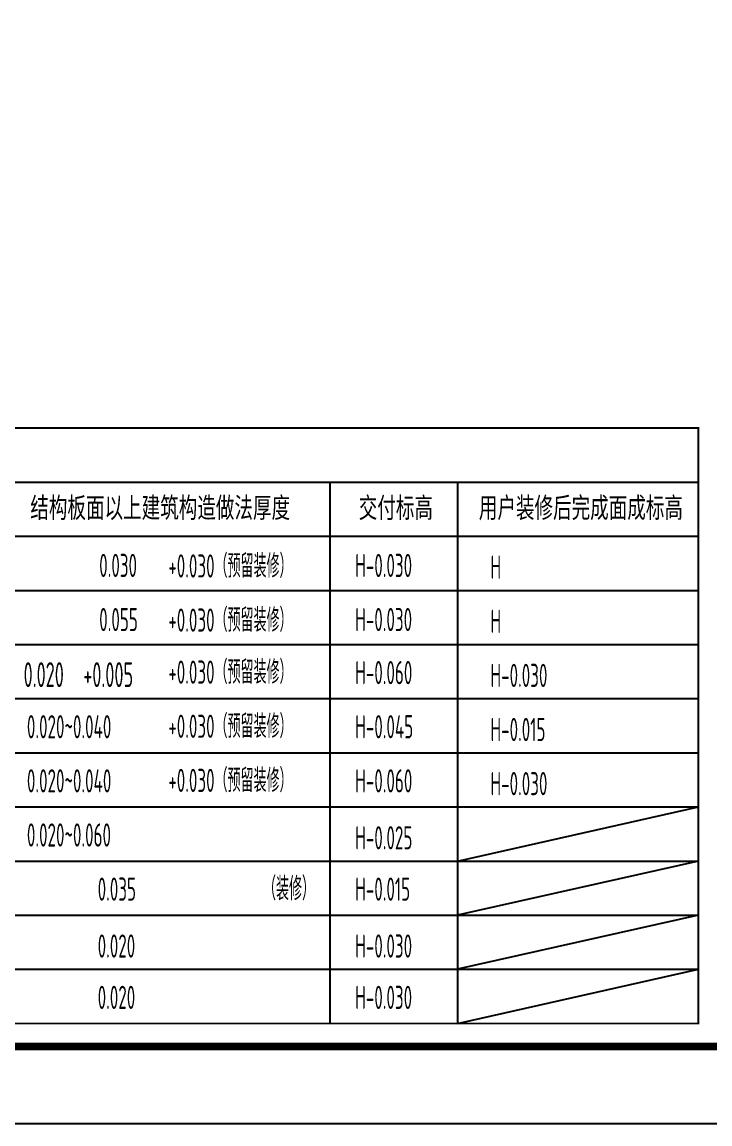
# Model space of a CAD drawing. Extents: x 27938 to 725830, y -209821 to 1628073.
# Drawn here: x 321545 to 330442, y 642457 to 656707 of the extents above; entities that cross this region are included whole.
import ezdxf

# ---------------------------------------------------------------- set-up
doc = ezdxf.new("R2010")
doc.units = 0
doc.header["$LTSCALE"] = 1000
doc.header["$MEASUREMENT"] = 0
for name, color, linetype in [('C-Sheet-图框', 101, 'Continuous'), ('PUB_TEXT', 4, 'Continuous'), ('图框', 140, 'Continuous')]:
    doc.layers.add(name, color=color, linetype=linetype)
doc.layers.add('yichutu', color=7, linetype='Continuous', true_color=0xffffff, plot=False)
doc.styles.add('房间名称', font='TSSDENG', dxfattribs={"width": 0.8, "bigfont": 'HZTXT'})

# ---------------------------------------------------------------- blocks, each defined once
blk = doc.blocks.new('TK')
at = {"layer": '图框'}
blk.add_lwpolyline([(465375, 548714), (549475, 548714), (549475, 489314), (465375, 489314)], close=True, dxfattribs=at)
blk.add_lwpolyline([(465375, 548714), (549475, 548714), (549475, 489314), (465375, 489314)], close=True, dxfattribs=at)
at = {"layer": '图框', "const_width": 100}
blk.add_lwpolyline([(548475, 490314), (548475, 547714), (467875, 547714), (467875, 490314)], close=True, dxfattribs=at)
blk = doc.blocks.new('A$C78D13F63')
at = {"layer": 'C-Sheet-图框', "color": 0}
for p, q in [((52360, 7300), (67578, 7300)), ((62812, 7300), (62812, 300)), ((64465, 7300), (64465, 300)), ((52360, 6600), (67578, 6600)), ((52360, 5900), (67578, 5900)), ((52360, 5200), (67578, 5200)), ((52360, 4500), (67578, 4500)), ((52360, 3800), (67578, 3800)), ((52360, 3100), (67578, 3100)), ((52360, 2400), (67578, 2400)), ((52360, 1700), (67578, 1700)), ((52360, 1000), (67578, 1000))]:
    blk.add_line(p, q, dxfattribs=at)
at = {"layer": 'C-Sheet-图框', "color": 0, "const_width": 24}
blk.add_lwpolyline([(52360, 300), (52360, 8000), (67578, 8000), (67578, 300), (52360, 300)], dxfattribs=at)
at = {"layer": 'PUB_TEXT', "color": 251, "true_color": 0x636466}
for p, q in [((64465, 2400), (67578, 3100)), ((67578, 2400), (64465, 1700)), ((67578, 1700), (64465, 1000)), ((64465, 300), (67578, 1000))]:
    blk.add_line(p, q, dxfattribs=at)
at = {"layer": 'PUB_TEXT', "style": '房间名称'}
for s, height, width, p in [('结构板面以上建筑构造做法厚度', 300, 0.8, (58938, 6810)), ('交付标高', 300, 0.8, (63186, 6810)), ('用户装修后完成面成标高', 300, 0.8, (64739, 6810)), ('0.030', 300, 0.56, (59829, 6073)), ('0.055', 300, 0.56, (59829, 5373)), ('0.020', 321.4, 0.56, (58851, 4650)), ('0.020~0.040', 300, 0.56, (58894, 3987)), ('0.020~0.040', 300, 0.56, (58894, 3287)), ('0.020~0.060', 300, 0.56, (58894, 2587)), ('0.035', 300, 0.56, (59809, 1887)), ('0.020', 300, 0.56, (59809, 1151)), ('0.020', 300, 0.56, (59809, 487))]:
    blk.add_text(s, height=height, dxfattribs=dict(at, width=width)).set_placement(p)
at = {"layer": 'PUB_TEXT', "color": 251, "true_color": 0x636466, "style": '房间名称', "width": 0.56}
for s, p in [('+0.030（预留装修）', (60723, 6066)), ('+0.030（预留装修）', (60723, 5366)), ('+0.030（预留装修）', (60723, 4693)), ('+0.030（预留装修）', (60723, 3993)), ('+0.030（预留装修）', (60723, 3293)), ('（装修）', (61948, 1893))]:
    blk.add_text(s, height=300, dxfattribs=at).set_placement(p)
at = {"layer": 'PUB_TEXT', "color": 2, "style": '房间名称', "width": 0.56}
for s, p in [('H-0.030', (63139, 6073)), ('H-0.030', (63139, 5373)), ('H-0.060', (63139, 4687)), ('H-0.045', (63139, 3987)), ('H-0.060', (63139, 3287)), ('H-0.025', (63139, 2551)), ('H-0.015', (63139, 1887)), ('H-0.030', (63139, 1151)), ('H-0.030', (63139, 487))]:
    blk.add_text(s, height=300, dxfattribs=at).set_placement(p)
at = {"layer": 'PUB_TEXT', "color": 4, "style": '房间名称', "width": 0.56}
for s, p in [('H', (64889, 6051)), ('H', (64889, 5351)), ('H-0.030', (64889, 4651)), ('H-0.015', (64889, 3951)), ('H-0.030', (64889, 3251))]:
    blk.add_text(s, height=300, dxfattribs=at).set_placement(p)
at = {"layer": 'PUB_TEXT', "color": 3, "style": '房间名称', "width": 0.56}
blk.add_text('+0.005', height=321.4, dxfattribs=at).set_placement((59623, 4650))
blk = doc.blocks.new('yct-841-594-84100-59400-100-1000.0')
at = {"layer": 'yichutu', "color": 7, "true_color": 0xffffff}
blk.add_lwpolyline([(0, 0), (0, 59400), (84100, 59400), (84100, 0)], close=True, dxfattribs=at)

msp = doc.modelspace()

# ---------------------------------------------------------------- block references
msp.add_blockref('TK', (-205160.9, 153143.3))

# ---------------------------------------------------------------- next in the draw order: block references
msp.add_blockref('A$C78D13F63', (262714.1, 643457))

# ---------------------------------------------------------------- next in the draw order: block references
at = {"layer": 'yichutu'}
msp.add_blockref('yct-841-594-84100-59400-100-1000.0', (260214.1, 642457), dxfattribs=at)

doc.saveas('drawing.dxf')
